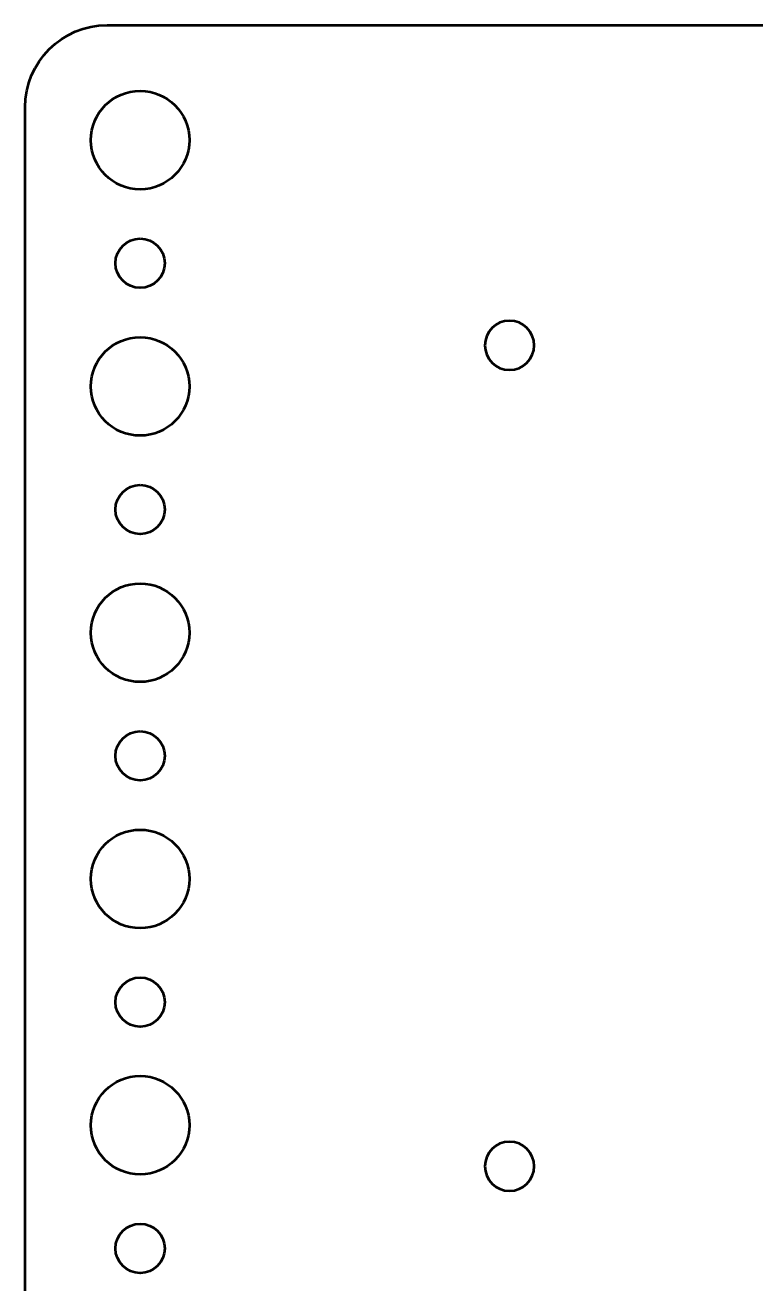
# Model space of a CAD drawing. Header units: centimetres. Extents: x -9.1 to 9.1, y -13.6 to 13.6.
# Drawn here: x -9.05 to -4.6, y -7.82 to -0.15 of the extents above; entities that cross this region are included whole.
import ezdxf

# ---------------------------------------------------------------- set-up
doc = ezdxf.new("R2010")
doc.units = ezdxf.units.CM
doc.header["$MEASUREMENT"] = 0
doc.layers.add('Layer 1', color=7, linetype='Continuous')

msp = doc.modelspace()

# ---------------------------------------------------------------- linework, layer by layer
at = {"layer": 'Layer 1', "lineweight": 53}
for centre, major_axis in [((-8.34999, -0.84999), (0, 0.30001)), ((-8.35, -1.6), (0, 0.15)), ((-8.34999, -2.34999), (0, 0.30001)), ((-8.35, -3.1), (0, 0.15)), ((-8.34999, -3.84999), (0, 0.30001)), ((-8.35, -4.6), (0, 0.15)), ((-8.34999, -5.34999), (0, 0.30001)), ((-8.35, -6.1), (0, 0.15)), ((-8.34999, -6.84999), (0, 0.30001)), ((-8.35, -7.6), (0, 0.15))]:
    msp.add_ellipse(centre, major_axis=major_axis, ratio=1, dxfattribs=at)
for points, knots in [([(-9.05, -0.65), (-9.05, -0.65), (-9.05, -13.05), (-9.05, -13.05), (-9.05, -13.05), (-9.05, -13.32614), (-8.82614, -13.55), (-8.55, -13.55), (-8.55, -13.55), (-8.55, -13.55), (-0.65, -13.55), (-0.65, -13.55), (-0.65, -13.55), (-0.37386, -13.55), (-0.15, -13.32614), (-0.15, -13.05), (-0.15, -13.05), (-0.15, -13.05), (-0.15, -0.65), (-0.15, -0.65), (-0.15, -0.65), (-0.15, -0.37386), (-0.37386, -0.15), (-0.65, -0.15), (-0.65, -0.15), (-0.65, -0.15), (-8.55, -0.15), (-8.55, -0.15), (-8.55, -0.15), (-8.82614, -0.15), (-9.05, -0.37386), (-9.05, -0.65)], [0, 0, 0, 0, 0.1111111, 0.1111111, 0.1111111, 0.1111111, 0.2222222, 0.2222222, 0.2222222, 0.2222222, 0.3333333, 0.3333333, 0.3333333, 0.3333333, 0.4444444, 0.4444444, 0.4444444, 0.4444444, 0.5555556, 0.5555556, 0.5555556, 0.5555556, 0.6666667, 0.6666667, 0.6666667, 0.6666667, 0.7777778, 0.7777778, 0.7777778, 0.7777778, 1, 1, 1, 1]), ([(-5.95, -2.1), (-5.95, -2.18284), (-6.01716, -2.25), (-6.1, -2.25), (-6.1, -2.25), (-6.18284, -2.25), (-6.25, -2.18284), (-6.25, -2.1), (-6.25, -2.1), (-6.25, -2.01716), (-6.18284, -1.95), (-6.1, -1.95), (-6.1, -1.95), (-6.01716, -1.95), (-5.95, -2.01716), (-5.95, -2.1)], [0, 0, 0, 0, 0.2, 0.2, 0.2, 0.2, 0.4, 0.4, 0.4, 0.4, 0.6, 0.6, 0.6, 0.6, 1, 1, 1, 1]), ([(-5.95, -7.1), (-5.95, -7.18284), (-6.01716, -7.25), (-6.1, -7.25), (-6.1, -7.25), (-6.18284, -7.25), (-6.25, -7.18284), (-6.25, -7.1), (-6.25, -7.1), (-6.25, -7.01716), (-6.18284, -6.95), (-6.1, -6.95), (-6.1, -6.95), (-6.01716, -6.95), (-5.95, -7.01716), (-5.95, -7.1)], [0, 0, 0, 0, 0.2, 0.2, 0.2, 0.2, 0.4, 0.4, 0.4, 0.4, 0.6, 0.6, 0.6, 0.6, 1, 1, 1, 1])]:
    msp.add_open_spline(points, degree=3, knots=knots, dxfattribs=at)

doc.saveas('drawing.dxf')
